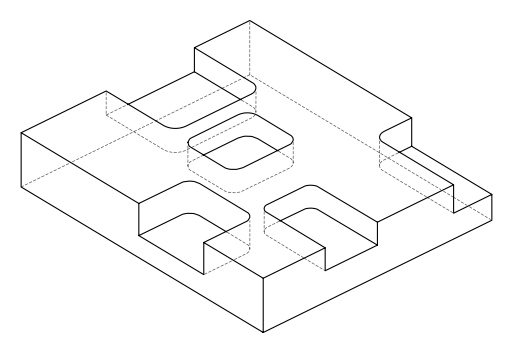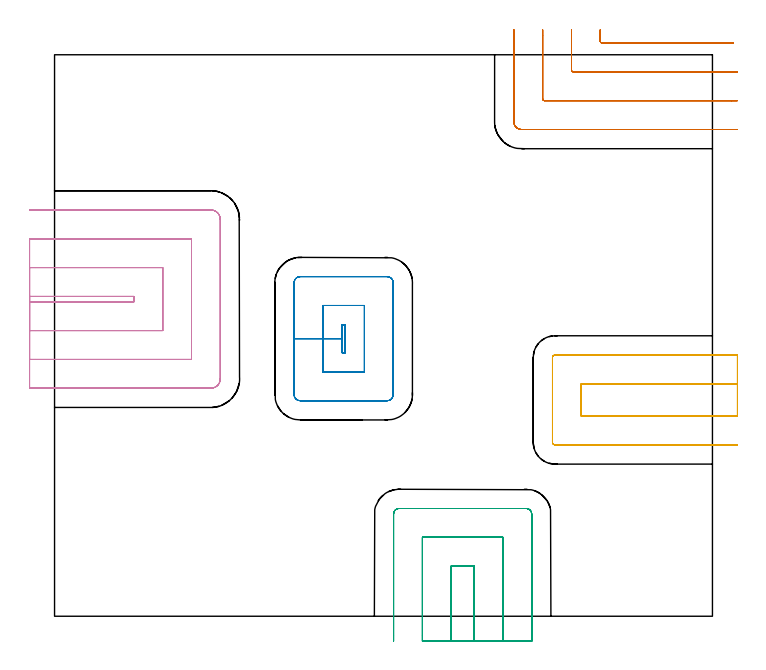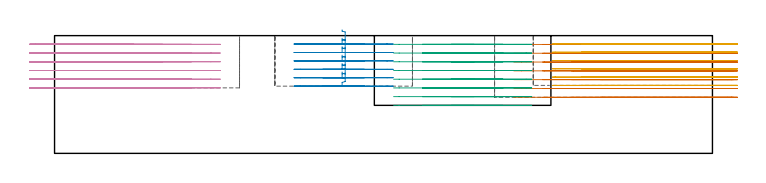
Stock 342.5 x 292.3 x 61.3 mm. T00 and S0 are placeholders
(PLAN: 5 operations, 0 tool changes, 42.6 min)
(1 MILL_CORNER_NOTCH_RECTANGULAR | CORNER_NOTCH_RECTANGULAR | UGT0201_094 | Follow Part, ap 5, ae 75% | 7.6 min | 176674 mm3)
(2 MILL_RECTANGULAR_POCKET | POCKET_RECTANGULAR_STRAIGHT | UGT0201_094 | Follow Part, ap 5, ae 75% | 5.47 min | 155402 mm3)
(3 MILL_SLOT | SLOT_PARTIAL_RECTANGULAR | UGT0201_094 | Follow Part, ap 5, ae 75% | 10.17 min | 217933 mm3)
(4 MILL_SLOT_1 | SLOT_PARTIAL_RECTANGULAR_1 | UGT0201_094 | Follow Part, ap 5, ae 75% | 13.38 min | 292934 mm3)
(5 MILL_SLOT_2 | SLOT_PARTIAL_RECTANGULAR_2 | UGT0201_094 | Follow Part, ap 5, ae 75% | 5.94 min | 159975 mm3)
(TOOL UGT0201_094 | End mill 20 mm | D20 FL38 Z4)
(OP 1 MILL_CORNER_NOTCH_RECTANGULAR)
G17 G21 G94 G90
T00 M6
G54
G17 G0 G90 X284.1 Y305.3 S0 M3
G43 Z71.3 H0
Z56.714
G94 G1 Y302.3 F250.
Y299.395 F500.
G3 X285.095 Y298.4 R1.
G1 X350.424
X353.424 F250.
G0 Z71.3
X269.1 Y305.3
Z56.714
G1 Y302.3
Y284.395 F500.
G3 X270.095 Y283.4 R1.
G1 X352.5
X355.5 F250.
G0 Z71.3
X254.1 Y305.3
Z56.714
G1 Y302.3
Y269.396 F500.
G3 X255.096 Y268.4 R1.
G1 X352.5
X355.5 F250.
G0 Z71.3
X239.1 Y305.3
Z56.714
G1 Y302.3
Y257.4 F500.
G3 X243.1 Y253.4 R4.
G1 X352.5
X355.5 F250.
G0 Z71.3
X284.1 Y305.3
Z52.129
G1 Y302.3
Y299.395 F500.
G3 X285.095 Y298.4 R1.
G1 X350.424
X353.424 F250.
G0 Z71.3
X269.1 Y305.3
Z52.129
G1 Y302.3
Y284.395 F500.
G3 X270.095 Y283.4 R1.
G1 X352.5
X355.5 F250.
G0 Z71.3
X254.1 Y305.3
Z52.129
G1 Y302.3
Y269.395 F500.
G3 X255.095 Y268.4 R1.
G1 X352.5
X355.5 F250.
G0 Z71.3
X239.1 Y305.3
Z52.129
G1 Y302.3
Y257.4 F500.
G3 X243.1 Y253.4 R4.
G1 X352.5
X355.5 F250.
G0 Z71.3
X284.1 Y305.3
Z47.543
G1 Y302.3
Y299.395 F500.
G3 X285.095 Y298.4 R1.
G1 X350.424
X353.424 F250.
G0 Z71.3
X269.1 Y305.3
Z47.543
G1 Y302.3
Y284.395 F500.
G3 X270.095 Y283.4 R1.
G1 X352.5
X355.5 F250.
G0 Z71.3
X254.1 Y305.3
Z47.543
G1 Y302.3
Y269.395 F500.
G3 X255.095 Y268.4 R1.
G1 X352.5
X355.5 F250.
G0 Z71.3
X239.1 Y305.3
Z47.543
G1 Y302.3
Y257.4 F500.
G3 X243.1 Y253.4 R4.
G1 X352.5
X355.5 F250.
G0 Z71.3
X284.1 Y305.3
Z42.957
G1 Y302.3
Y299.395 F500.
G3 X285.095 Y298.4 R1.
G1 X350.424
X353.424 F250.
G0 Z71.3
X269.1 Y305.3
Z42.957
G1 Y302.3
Y284.395 F500.
G3 X270.095 Y283.4 R1.
G1 X352.5
X355.5 F250.
G0 Z71.3
X254.1 Y305.3
Z42.957
G1 Y302.3
Y269.395 F500.
G3 X255.095 Y268.4 R1.
G1 X352.5
X355.5 F250.
G0 Z71.3
X239.1 Y305.3
Z42.957
G1 Y302.3
Y257.4 F500.
G3 X243.1 Y253.4 R4.
G1 X352.5
X355.5 F250.
G0 Z71.3
X284.1 Y305.3
Z38.371
G1 Y302.3
Y299.395 F500.
G3 X285.095 Y298.4 R1.
G1 X350.424
X353.424 F250.
G0 Z71.3
X269.1 Y305.3
Z38.371
G1 Y302.3
Y284.395 F500.
G3 X270.095 Y283.4 R1.
G1 X352.5
X355.5 F250.
G0 Z71.3
X254.1 Y305.3
Z38.371
G1 Y302.3
Y269.395 F500.
G3 X255.095 Y268.4 R1.
G1 X352.5
X355.5 F250.
G0 Z71.3
X239.1 Y305.3
Z38.371
G1 Y302.3
Y257.4 F500.
G3 X243.1 Y253.4 R4.
G1 X352.5
X355.5 F250.
G0 Z71.3
X284.1 Y305.3
Z33.786
G1 Y302.3
Y299.395 F500.
G3 X285.095 Y298.4 R1.
G1 X350.424
X353.424 F250.
G0 Z71.3
X269.1 Y305.3
Z33.786
G1 Y302.3
Y284.395 F500.
G3 X270.095 Y283.4 R1.
G1 X352.5
X355.5 F250.
G0 Z71.3
X254.1 Y305.3
Z33.786
G1 Y302.3
Y269.395 F500.
G3 X255.095 Y268.4 R1.
G1 X352.5
X355.5 F250.
G0 Z71.3
X239.1 Y305.3
Z33.786
G1 Y302.3
Y257.4 F500.
G3 X243.1 Y253.4 R4.
G1 X352.5
X355.5 F250.
G0 Z71.3
X284.1 Y305.3
Z29.2
G1 Y302.3
Y299.395 F500.
G3 X285.095 Y298.4 R1.
G1 X350.424
X353.424 F250.
G0 Z71.3
X269.1 Y305.3
Z29.2
G1 Y302.3
Y284.395 F500.
G3 X270.095 Y283.4 R1.
G1 X352.5
X355.5 F250.
G0 Z71.3
X254.1 Y305.3
Z29.2
G1 Y302.3
Y269.395 F500.
G3 X255.095 Y268.4 R1.
G1 X352.5
X355.5 F250.
G0 Z71.3
X239.1 Y305.3
Z29.2
G1 Y302.3
Y257.4 F500.
G3 X243.1 Y253.4 R4.
G1 X352.5
X355.5 F250.
G0 Z71.3
M5
M2
(OP 2 MILL_RECTANGULAR_POCKET)
G17 G21 G94 G90
T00 M6
G54
G17 G0 G90 X149.7 Y139.655 S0 M3
G43 Z71.3 H0
Z64.3
G94 G1 Y137.2 Z63.642 F250.
X151.3 Z63.213
Y151.8 Z59.301
X149.7 Z58.873
Y144.5 Z56.917
Y137.2 F500.
X151.3
Y151.8
X149.7
Y144.5
X139.7
Y127.2
X161.3
Y161.8
X139.7
Y144.5
X124.7
Y115.4
G3 X127.9 Y112.2 R3.2
G1 X173.1
G3 X176.3 Y115.4 R3.2
G1 Y173.6
G3 X173.1 Y176.8 R3.2
G1 X127.9
G3 X124.7 Y173.6 R3.2
G1 Y144.5
Y143.5
G0 X149.7 Y139.655 Z59.917
G1 Y137.2 Z59.259 F250.
X151.3 Z58.83
Y151.8 Z54.918
X149.7 Z54.489
Y144.5 Z52.533
Y137.2 F500.
X151.3
Y151.8
X149.7
Y144.5
X139.7
Y127.2
X161.3
Y161.8
X139.7
Y144.5
X124.7
Y115.4
G3 X127.9 Y112.2 R3.2
G1 X173.1
G3 X176.3 Y115.4 R3.2
G1 Y173.6
G3 X173.1 Y176.8 R3.2
G1 X127.9
G3 X124.7 Y173.6 R3.2
G1 Y144.5
Y143.5
G0 X149.7 Y139.655 Z55.533
G1 Y137.2 Z54.875 F250.
X151.3 Z54.447
Y151.8 Z50.535
X149.7 Z50.106
Y144.5 Z48.15
Y137.2 F500.
X151.3
Y151.8
X149.7
Y144.5
X139.7
Y127.2
X161.3
Y161.8
X139.7
Y144.5
X124.7
Y115.4
G3 X127.9 Y112.2 R3.2
G1 X173.1
G3 X176.3 Y115.4 R3.2
G1 Y173.6
G3 X173.1 Y176.8 R3.2
G1 X127.9
G3 X124.7 Y173.6 R3.2
G1 Y144.5
Y143.5
G0 X149.7 Y139.655 Z51.15
G1 Y137.2 Z50.492 F250.
X151.3 Z50.063
Y151.8 Z46.151
X149.7 Z45.723
Y144.5 Z43.767
Y137.2 F500.
X151.3
Y151.8
X149.7
Y144.5
X139.7
Y127.2
X161.3
Y161.8
X139.7
Y144.5
X124.7
Y115.4
G3 X127.9 Y112.2 R3.2
G1 X173.1
G3 X176.3 Y115.4 R3.2
G1 Y173.6
G3 X173.1 Y176.8 R3.2
G1 X127.9
G3 X124.7 Y173.6 R3.2
G1 Y144.5
Y143.5
G0 X149.7 Y139.655 Z46.767
G1 Y137.2 Z46.109 F250.
X151.3 Z45.68
Y151.8 Z41.768
X149.7 Z41.339
Y144.5 Z39.383
Y137.2 F500.
X151.3
Y151.8
X149.7
Y144.5
X139.7
Y127.2
X161.3
Y161.8
X139.7
Y144.5
X124.7
Y115.4
G3 X127.9 Y112.2 R3.2
G1 X173.1
G3 X176.3 Y115.4 R3.2
G1 Y173.6
G3 X173.1 Y176.8 R3.2
G1 X127.9
G3 X124.7 Y173.6 R3.2
G1 Y144.5
Y143.5
G0 X149.7 Y139.655 Z42.383
G1 Y137.2 Z41.726 F250.
X151.3 Z41.297
Y151.8 Z37.385
X149.7 Z36.956
Y144.5 Z35.
Y137.2 F500.
X151.3
Y151.8
X149.7
Y144.5
X139.7
Y127.2
X161.3
Y161.8
X139.7
Y144.5
X124.7
Y115.4
G3 X127.9 Y112.2 R3.2
G1 X173.1
G3 X176.3 Y115.4 R3.2
G1 Y173.6
G3 X173.1 Y176.8 R3.2
G1 X127.9
G3 X124.7 Y173.6 R3.2
G1 Y144.5
Y143.5
G0 Z71.3
M5
M2
(OP 3 MILL_SLOT)
G17 G21 G94 G90
T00 M6
G54
G17 G0 G90 X218.4 Y-13. S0 M3
G43 Z71.3 H0
Z56.762
G94 G1 Y-10. F250.
Y26.1 F500.
X206.5
Y-10.
Y-13. F250.
X233.4
Y-10.
Y41.1 F500.
X191.5
Y-10.
Y-13. F250.
X248.4
Y-10.
Y53.2 F500.
G3 X245.5 Y56.1 R2.9
G1 X179.4
G3 X176.5 Y53.2 R2.9
G1 Y-10.
Y-13. F250.
G0 X218.4 Z52.225
G1 Y-10.
Y26.1 F500.
X206.5
Y-10.
Y-13. F250.
X233.4
Y-10.
Y41.1 F500.
X191.5
Y-10.
Y-13. F250.
X248.4
Y-10.
Y53.2 F500.
G3 X245.5 Y56.1 R2.9
G1 X179.4
G3 X176.5 Y53.2 R2.9
G1 Y-10.
Y-13. F250.
G0 X218.4 Z47.687
G1 Y-10.
Y26.1 F500.
X206.5
Y-10.
Y-13. F250.
X233.4
Y-10.
Y41.1 F500.
X191.5
Y-10.
Y-13. F250.
X248.4
Y-10.
Y53.2 F500.
G3 X245.5 Y56.1 R2.9
G1 X179.4
G3 X176.5 Y53.2 R2.9
G1 Y-10.
Y-13. F250.
G0 X218.4 Z43.15
G1 Y-10.
Y26.1 F500.
X206.5
Y-10.
Y-13. F250.
X233.4
Y-10.
Y41.1 F500.
X191.5
Y-10.
Y-13. F250.
X248.4
Y-10.
Y53.2 F500.
G3 X245.5 Y56.1 R2.9
G1 X179.4
G3 X176.5 Y53.2 R2.9
G1 Y-10.
Y-13. F250.
G0 X218.4 Z38.612
G1 Y-10.
Y26.1 F500.
X206.5
Y-10.
Y-13. F250.
X233.4
Y-10.
Y41.1 F500.
X191.5
Y-10.
Y-13. F250.
X248.4
Y-10.
Y53.2 F500.
G3 X245.5 Y56.1 R2.9
G1 X179.4
G3 X176.5 Y53.2 R2.9
G1 Y-10.
Y-13. F250.
G0 X218.4 Z34.075
G1 Y-10.
Y26.1 F500.
X206.5
Y-10.
Y-13. F250.
X233.4
Y-10.
Y41.1 F500.
X191.5
Y-10.
Y-13. F250.
X248.4
Y-10.
Y53.2 F500.
G3 X245.5 Y56.1 R2.9
G1 X179.4
G3 X176.5 Y53.2 R2.9
G1 Y-10.
Y-13. F250.
G0 X218.4 Z29.537
G1 Y-10.
Y26.1 F500.
X206.5
Y-10.
Y-13. F250.
X233.4
Y-10.
Y41.1 F500.
X191.5
Y-10.
Y-13. F250.
X248.4
Y-10.
Y53.2 F500.
G3 X245.5 Y56.1 R2.9
G1 X179.4
G3 X176.5 Y53.2 R2.9
G1 Y-10.
Y-13. F250.
G0 X218.4 Z25.
G1 Y-10.
Y26.1 F500.
X206.5
Y-10.
Y-13. F250.
X233.4
Y-10.
Y41.1 F500.
X191.5
Y-10.
Y-13. F250.
X248.4
Y-10.
Y53.2 F500.
G3 X245.5 Y56.1 R2.9
G1 X179.4
G3 X176.5 Y53.2 R2.9
G1 Y-10.
Y-13. F250.
G0 Z71.3
M5
M2
(OP 4 MILL_SLOT_1)
G17 G21 G94 G90
T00 M6
G54
G17 G0 G90 X-13. Y163.7 S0 M3
G43 Z71.3 H0
Z56.767
G94 G1 X-10. F250.
X41.3 F500.
Y166.5
X-10.
X-13. F250.
Y148.7
X-10.
X56.3 F500.
Y181.5
X-10.
X-13. F250.
Y133.7
X-10.
X71.3 F500.
Y196.5
X-10.
X-13. F250.
Y118.7
X-10.
X81.4 F500.
G3 X86.3 Y123.6 R4.9
G1 Y206.6
G3 X81.4 Y211.5 R4.9
G1 X-10.
X-13. F250.
G0 Y163.7 Z52.233
G1 X-10.
X41.3 F500.
Y166.5
X-10.
X-13. F250.
Y148.7
X-10.
X56.3 F500.
Y181.5
X-10.
X-13. F250.
Y133.7
X-10.
X71.3 F500.
Y196.5
X-10.
X-13. F250.
Y118.7
X-10.
X81.4 F500.
G3 X86.3 Y123.6 R4.9
G1 Y206.6
G3 X81.4 Y211.5 R4.9
G1 X-10.
X-13. F250.
G0 Y163.7 Z47.7
G1 X-10.
X41.3 F500.
Y166.5
X-10.
X-13. F250.
Y148.7
X-10.
X56.3 F500.
Y181.5
X-10.
X-13. F250.
Y133.7
X-10.
X71.3 F500.
Y196.5
X-10.
X-13. F250.
Y118.7
X-10.
X81.4 F500.
G3 X86.3 Y123.6 R4.9
G1 Y206.6
G3 X81.4 Y211.5 R4.9
G1 X-10.
X-13. F250.
G0 Y163.7 Z43.167
G1 X-10.
X41.3 F500.
Y166.5
X-10.
X-13. F250.
Y148.7
X-10.
X56.3 F500.
Y181.5
X-10.
X-13. F250.
Y133.7
X-10.
X71.3 F500.
Y196.5
X-10.
X-13. F250.
Y118.7
X-10.
X81.4 F500.
G3 X86.3 Y123.6 R4.9
G1 Y206.6
G3 X81.4 Y211.5 R4.9
G1 X-10.
X-13. F250.
G0 Y163.7 Z38.633
G1 X-10.
X41.3 F500.
Y166.5
X-10.
X-13. F250.
Y148.7
X-10.
X56.3 F500.
Y181.5
X-10.
X-13. F250.
Y133.7
X-10.
X71.3 F500.
Y196.5
X-10.
X-13. F250.
Y118.7
X-10.
X81.4 F500.
G3 X86.3 Y123.6 R4.9
G1 Y206.6
G3 X81.4 Y211.5 R4.9
G1 X-10.
X-13. F250.
G0 Y163.7 Z34.1
G1 X-10.
X41.3 F500.
Y166.5
X-10.
X-13. F250.
Y148.7
X-10.
X56.3 F500.
Y181.5
X-10.
X-13. F250.
Y133.7
X-10.
X71.3 F500.
Y196.5
X-10.
X-13. F250.
Y118.7
X-10.
X81.4 F500.
G3 X86.3 Y123.6 R4.9
G1 Y206.6
G3 X81.4 Y211.5 R4.9
G1 X-10.
X-13. F250.
G0 Z71.3
M5
M2
(OP 5 MILL_SLOT_2)
G17 G21 G94 G90
T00 M6
G54
G17 G0 G90 X355.5 Y121. S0 M3
G43 Z71.3 H0
Z56.983
G94 G1 X352.5 F250.
X274.2 F500.
Y104.2
X352.5
X355.5 F250.
Y136.
X352.5
X260.6 F500.
G3 X259.2 Y134.6 R1.4
G1 Y90.6
G3 X260.6 Y89.2 R1.4
G1 X352.5
X355.5 F250.
G0 Y121. Z52.667
G1 X352.5
X274.2 F500.
Y104.2
X352.5
X355.5 F250.
Y136.
X352.5
X260.6 F500.
G3 X259.2 Y134.6 R1.4
G1 Y90.6
G3 X260.6 Y89.2 R1.4
G1 X352.5
X355.5 F250.
G0 Y121. Z48.35
G1 X352.5
X274.2 F500.
Y104.2
X352.5
X355.5 F250.
Y136.
X352.5
X260.6 F500.
G3 X259.2 Y134.6 R1.4
G1 Y90.6
G3 X260.6 Y89.2 R1.4
G1 X352.5
X355.5 F250.
G0 Y121. Z44.033
G1 X352.5
X274.2 F500.
Y104.2
X352.5
X355.5 F250.
Y136.
X352.5
X260.6 F500.
G3 X259.2 Y134.6 R1.4
G1 Y90.6
G3 X260.6 Y89.2 R1.4
G1 X352.5
X355.5 F250.
G0 Y121. Z39.717
G1 X352.5
X274.2 F500.
Y104.2
X352.5
X355.5 F250.
Y136.
X352.5
X260.6 F500.
G3 X259.2 Y134.6 R1.4
G1 Y90.6
G3 X260.6 Y89.2 R1.4
G1 X352.5
X355.5 F250.
G0 Y121. Z35.4
G1 X352.5
X274.2 F500.
Y104.2
X352.5
X355.5 F250.
Y136.
X352.5
X260.6 F500.
G3 X259.2 Y134.6 R1.4
G1 Y90.6
G3 X260.6 Y89.2 R1.4
G1 X352.5
X355.5 F250.
G0 Z71.3
M5
M2
